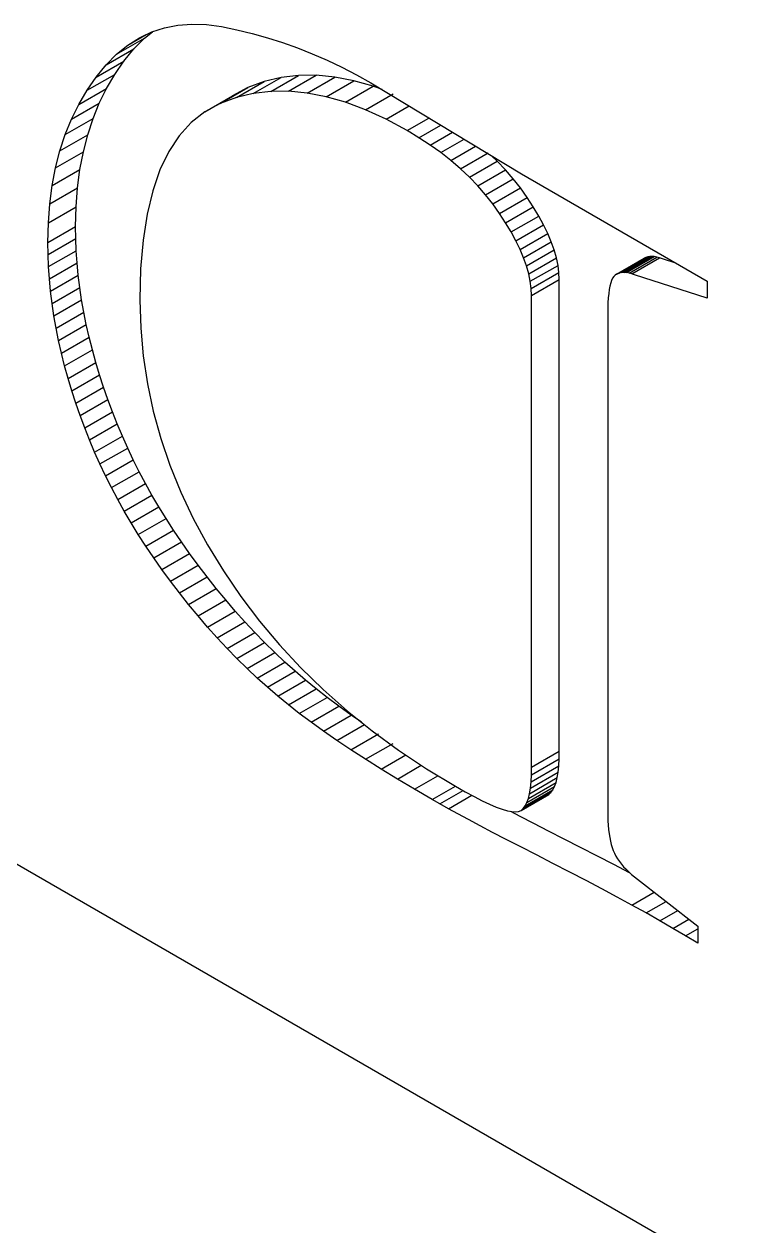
# Model space of a CAD drawing. Header units: millimetres. Extents: x -105 to 105, y -148 to 148.
# Drawn here: x 55.55 to 57.368, y -63.655 to -60.585 of the extents above; entities that cross this region are included whole.
import ezdxf

# ---------------------------------------------------------------- set-up
doc = ezdxf.new("R2010")
doc.units = ezdxf.units.MM
doc.layers.get('0').update_dxf_attribs({"lineweight": 18})

msp = doc.modelspace()

# ---------------------------------------------------------------- linework, layer by layer
at = {"color": 7, "lineweight": 30, "ltscale": 0.000865775}
msp.add_line((55.8446, -60.6202), (55.8759, -60.6053), dxfattribs=at)
at = {"color": 7, "lineweight": 30, "ltscale": 0.000657373}
msp.add_line((55.8572, -60.6213), (55.8776, -60.6048), dxfattribs=at)
at = {"color": 7, "lineweight": 30, "ltscale": 0.000861913}
msp.add_line((55.8759, -60.6053), (55.9086, -60.5945), dxfattribs=at)
at = {"color": 7, "lineweight": 30, "ltscale": 0.000871939}
msp.add_line((55.9086, -60.5945), (55.9428, -60.5877), dxfattribs=at)
at = {"color": 7, "lineweight": 30, "ltscale": 0.000894486}
msp.add_line((55.9428, -60.5877), (55.9785, -60.585), dxfattribs=at)
at = {"color": 7, "lineweight": 30, "ltscale": 0.000929077}
msp.add_line((55.9785, -60.585), (56.0157, -60.5863), dxfattribs=at)
at = {"color": 7, "lineweight": 30, "ltscale": 0.000974793}
msp.add_line((56.0157, -60.5863), (56.0543, -60.5917), dxfattribs=at)
at = {"color": 7, "lineweight": 30, "ltscale": 0.001001}
msp.add_line((56.0543, -60.5917), (56.0935, -60.5998), dxfattribs=at)
at = {"color": 7, "lineweight": 30, "ltscale": 0.001003}
for p, q in [((56.0935, -60.5998), (56.1325, -60.6092)), ((55.7343, -60.7203), (55.7597, -60.6892))]:
    msp.add_line(p, q, dxfattribs=at)
at = {"color": 7, "lineweight": 30, "ltscale": 0.001006}
for p, q in [((56.1325, -60.6092), (56.1713, -60.6201)), ((57.1733, -62.8758), (57.1383, -62.8559))]:
    msp.add_line(p, q, dxfattribs=at)
at = {"color": 7, "lineweight": 30, "ltscale": 0.002041}
for p, q in [((55.7865, -60.6622), (55.8572, -60.6213)), ((55.7597, -60.6892), (55.8304, -60.6484)), ((55.7343, -60.7203), (55.805, -60.6795)), ((55.7109, -60.7543), (55.7816, -60.7135)), ((56.0924, -60.7729), (56.1631, -60.732)), ((56.1354, -60.7626), (56.2062, -60.7217)), ((56.1798, -60.7572), (56.2505, -60.7164)), ((56.2255, -60.7567), (56.2963, -60.7159)), ((56.3211, -60.7706), (56.3918, -60.7297)), ((55.6899, -60.7902), (55.7606, -60.7494)), ((56.3709, -60.7848), (56.4416, -60.744)), ((56.422, -60.804), (56.4927, -60.7632)), ((55.6714, -60.8279), (55.7421, -60.7871)), ((55.6418, -60.9088), (55.7125, -60.868)), ((55.6307, -60.952), (55.7015, -60.9112)), ((56.6643, -60.9545), (56.7351, -60.9137)), ((56.6872, -60.976), (56.7579, -60.9351)), ((55.6221, -60.9971), (55.6928, -60.9562)), ((56.7086, -60.9981), (56.7793, -60.9573)), ((55.616, -61.0439), (55.6867, -61.0031)), ((56.7286, -61.0209), (56.7993, -60.9801)), ((56.7471, -61.0444), (56.8178, -61.0036)), ((56.7642, -61.0686), (56.8349, -61.0278)), ((55.6122, -61.0926), (55.683, -61.0518)), ((56.7797, -61.0927), (56.8504, -61.0519)), ((56.7936, -61.1162), (56.8643, -61.0754)), ((56.8059, -61.1389), (56.8766, -61.0981)), ((55.611, -61.1432), (55.6817, -61.1024)), ((56.8165, -61.161), (56.8872, -61.1202)), ((55.6114, -61.1739), (55.6821, -61.1331)), ((56.8255, -61.1824), (56.8962, -61.1415)), ((56.8329, -61.203), (56.9036, -61.1622)), ((55.6127, -61.2048), (55.6834, -61.164)), ((56.8386, -61.223), (56.9093, -61.1822)), ((57.0628, -61.224), (57.1335, -61.1831)), ((57.067, -61.2219), (57.1377, -61.1811)), ((57.0717, -61.2205), (57.1424, -61.1796)), ((57.0768, -61.2196), (57.1475, -61.1788)), ((57.0823, -61.2195), (57.1531, -61.1787)), ((57.0884, -61.22), (57.1591, -61.1791)), ((57.0948, -61.2211), (57.1655, -61.1803)), ((57.1017, -61.2229), (57.1724, -61.182)), ((55.6149, -61.2359), (55.6856, -61.1951)), ((56.8427, -61.2422), (56.9134, -61.2014)), ((56.8451, -61.2608), (56.9159, -61.22)), ((56.846, -61.2787), (56.9167, -61.2378)), ((55.6217, -61.2985), (55.6924, -61.2577)), ((55.6264, -61.3301), (55.6971, -61.2892)), ((55.6319, -61.3618), (55.7026, -61.321)), ((55.6383, -61.3937), (55.709, -61.3529)), ((55.6456, -61.4257), (55.7163, -61.3849)), ((55.6537, -61.4579), (55.7244, -61.4171)), ((55.6626, -61.4901), (55.7333, -61.4493)), ((55.6721, -61.5221), (55.7428, -61.4812)), ((55.6824, -61.5538), (55.7531, -61.513)), ((55.6933, -61.5853), (55.764, -61.5444)), ((55.7049, -61.6165), (55.7757, -61.5757)), ((55.7173, -61.6475), (55.788, -61.6067)), ((55.7303, -61.6783), (55.801, -61.6375)), ((55.7439, -61.7089), (55.8147, -61.6681)), ((55.7583, -61.7392), (55.829, -61.6984)), ((55.7734, -61.7693), (55.8441, -61.7285)), ((55.7892, -61.7992), (55.8599, -61.7584)), ((55.8059, -61.8292), (55.8766, -61.7883)), ((55.8234, -61.8591), (55.8942, -61.8182)), ((55.8418, -61.8889), (55.9126, -61.8481)), ((55.8611, -61.9188), (55.9318, -61.878)), ((55.8812, -61.9486), (55.9519, -61.9078)), ((55.9022, -61.9784), (55.9729, -61.9376)), ((55.924, -62.0082), (55.9947, -61.9673)), ((55.9466, -62.0379), (56.0173, -61.9971)), ((55.9701, -62.0676), (56.0408, -62.0268)), ((55.9942, -62.0969), (56.0649, -62.0561)), ((56.0186, -62.1254), (56.0893, -62.0846)), ((56.0433, -62.1531), (56.114, -62.1123)), ((56.0683, -62.1799), (56.1391, -62.1391)), ((56.0937, -62.206), (56.1644, -62.1652)), ((56.1193, -62.2313), (56.19, -62.1904)), ((56.1453, -62.2557), (56.216, -62.2149)), ((56.1715, -62.2794), (56.2422, -62.2385)), ((56.2249, -62.3242), (56.2956, -62.2834)), ((56.2529, -62.3461), (56.3236, -62.3053)), ((56.2829, -62.3685), (56.3536, -62.3277)), ((56.3147, -62.3914), (56.3855, -62.3506)), ((56.3486, -62.4149), (56.4193, -62.3741)), ((56.3843, -62.4388), (56.4551, -62.398)), ((56.4221, -62.4633), (56.4928, -62.4225)), ((56.846, -62.483), (56.9167, -62.4421)), ((56.8446, -62.5208), (56.9153, -62.48)), ((56.8456, -62.5028), (56.9163, -62.462)), ((56.8407, -62.5511), (56.9114, -62.5102)), ((56.843, -62.5369), (56.9137, -62.496)), ((56.8297, -62.5823), (56.9004, -62.5415)), ((56.834, -62.5738), (56.9047, -62.533)), ((56.8377, -62.5634), (56.9084, -62.5225)), ((56.8191, -62.5937), (56.8898, -62.5529)), ((56.8247, -62.5889), (56.8954, -62.5481))]:
    msp.add_line(p, q, dxfattribs=at)
at = {"color": 7, "lineweight": 30, "ltscale": 0.000911766}
msp.add_line((55.7865, -60.6622), (55.8148, -60.6392), dxfattribs=at)
at = {"color": 7, "lineweight": 30, "ltscale": 0.001356}
msp.add_line((55.8148, -60.6392), (55.8618, -60.6121), dxfattribs=at)
at = {"color": 7, "lineweight": 30, "ltscale": 0.0008829}
msp.add_line((55.8148, -60.6392), (55.8446, -60.6202), dxfattribs=at)
at = {"color": 7, "lineweight": 30, "ltscale": 0.000952727}
msp.add_line((55.8304, -60.6484), (55.8572, -60.6213), dxfattribs=at)
at = {"color": 7, "lineweight": 30, "ltscale": 0.001011}
msp.add_line((56.1713, -60.6201), (56.2098, -60.6324), dxfattribs=at)
at = {"color": 7, "lineweight": 30, "ltscale": 0.001016}
msp.add_line((56.2098, -60.6324), (56.2481, -60.6461), dxfattribs=at)
at = {"color": 7, "lineweight": 30, "ltscale": 0.000952997}
msp.add_line((55.7597, -60.6892), (55.7865, -60.6622), dxfattribs=at)
at = {"color": 7, "lineweight": 30, "ltscale": 0.001004}
msp.add_line((55.805, -60.6795), (55.8304, -60.6484), dxfattribs=at)
at = {"color": 7, "lineweight": 30, "ltscale": 0.001023}
msp.add_line((56.2481, -60.6461), (56.2861, -60.6611), dxfattribs=at)
at = {"color": 7, "lineweight": 30, "ltscale": 0.001031}
msp.add_line((56.2861, -60.6611), (56.3239, -60.6776), dxfattribs=at)
at = {"color": 7, "lineweight": 30, "ltscale": 0.001033}
for p, q in [((55.7816, -60.7135), (55.805, -60.6795)), ((55.7109, -60.7543), (55.7343, -60.7203))]:
    msp.add_line(p, q, dxfattribs=at)
at = {"color": 7, "lineweight": 30, "ltscale": 0.00104}
msp.add_line((56.3239, -60.6776), (56.3615, -60.6954), dxfattribs=at)
at = {"color": 7, "lineweight": 30, "ltscale": 0.00105}
for p, q in [((56.3615, -60.6954), (56.3988, -60.7147)), ((55.7421, -60.7871), (55.7606, -60.7494)), ((55.6714, -60.8279), (55.6899, -60.7902))]:
    msp.add_line(p, q, dxfattribs=at)
at = {"color": 7, "lineweight": 30, "ltscale": 0.001039}
for p, q in [((55.7606, -60.7494), (55.7816, -60.7135)), ((55.6899, -60.7902), (55.7109, -60.7543)), ((57.1383, -62.8559), (57.102, -62.8357))]:
    msp.add_line(p, q, dxfattribs=at)
at = {"color": 7, "lineweight": 30, "ltscale": 0.001109}
for p, q in [((56.1631, -60.732), (56.1214, -60.7472)), ((56.0924, -60.7729), (56.0507, -60.7881))]:
    msp.add_line(p, q, dxfattribs=at)
at = {"color": 7, "lineweight": 30, "ltscale": 0.001106}
for p, q in [((56.2062, -60.7217), (56.1631, -60.732)), ((56.1354, -60.7626), (56.0924, -60.7729)), ((57.0643, -62.8151), (57.0253, -62.7942))]:
    msp.add_line(p, q, dxfattribs=at)
at = {"color": 7, "lineweight": 30, "ltscale": 0.001117}
for p, q in [((56.2505, -60.7164), (56.2062, -60.7217)), ((56.1798, -60.7572), (56.1354, -60.7626))]:
    msp.add_line(p, q, dxfattribs=at)
at = {"color": 7, "lineweight": 30, "ltscale": 0.001143}
for p, q in [((56.2963, -60.7159), (56.2505, -60.7164)), ((56.2255, -60.7567), (56.1798, -60.7572))]:
    msp.add_line(p, q, dxfattribs=at)
at = {"color": 7, "lineweight": 30, "ltscale": 0.002042}
for p, q in [((56.2726, -60.7612), (56.3434, -60.7204)), ((56.0507, -60.7881), (56.1214, -60.7472)), ((56.0118, -60.809), (56.0825, -60.7681)), ((55.6554, -60.8675), (55.7261, -60.8266)), ((55.6178, -61.2671), (55.6886, -61.2263)), ((56.1981, -62.3022), (56.2688, -62.2614))]:
    msp.add_line(p, q, dxfattribs=at)
at = {"color": 7, "lineweight": 30, "ltscale": 0.001183}
msp.add_line((56.3434, -60.7204), (56.2963, -60.7159), dxfattribs=at)
at = {"color": 7, "lineweight": 30, "ltscale": 0.001233}
msp.add_line((56.3918, -60.7297), (56.3434, -60.7204), dxfattribs=at)
at = {"color": 7, "lineweight": 30, "ltscale": 0.001295}
for p, q in [((56.4416, -60.744), (56.3918, -60.7297)), ((56.3709, -60.7848), (56.3211, -60.7706))]:
    msp.add_line(p, q, dxfattribs=at)
at = {"color": 7, "lineweight": 30, "ltscale": 0.001061}
msp.add_line((56.3988, -60.7147), (56.4359, -60.7354), dxfattribs=at)
at = {"color": 7, "lineweight": 30, "ltscale": 0.001105}
for p, q in [((56.1214, -60.7472), (56.0825, -60.7681)), ((56.0507, -60.7881), (56.0118, -60.809))]:
    msp.add_line(p, q, dxfattribs=at)
at = {"color": 7, "lineweight": 30, "ltscale": 0.001182}
for p, q in [((56.2726, -60.7612), (56.2255, -60.7567)), ((55.6867, -61.0031), (55.6928, -60.9562)), ((55.616, -61.0439), (55.6221, -60.9971))]:
    msp.add_line(p, q, dxfattribs=at)
at = {"color": 7, "lineweight": 30, "ltscale": 0.001234}
msp.add_line((56.3211, -60.7706), (56.2726, -60.7612), dxfattribs=at)
at = {"color": 7, "lineweight": 30, "ltscale": 0.011224}
msp.add_line((56.4359, -60.7354), (56.8199, -60.968), dxfattribs=at)
at = {"color": 7, "lineweight": 30, "ltscale": 0.000603815}
msp.add_line((56.4642, -60.7525), (56.4416, -60.744), dxfattribs=at)
at = {"color": 7, "lineweight": 30, "ltscale": 0.001066}
msp.add_line((55.7261, -60.8266), (55.7421, -60.7871), dxfattribs=at)
at = {"color": 7, "lineweight": 30, "ltscale": 0.001365}
msp.add_line((56.422, -60.804), (56.3709, -60.7848), dxfattribs=at)
at = {"color": 7, "lineweight": 30, "ltscale": 0.001693}
msp.add_line((56.4745, -60.8281), (56.5331, -60.7943), dxfattribs=at)
at = {"color": 7, "lineweight": 30, "ltscale": 0.001108}
msp.add_line((56.0118, -60.809), (55.9769, -60.8364), dxfattribs=at)
at = {"color": 7, "lineweight": 30, "ltscale": 0.001444}
msp.add_line((56.4745, -60.8281), (56.422, -60.804), dxfattribs=at)
at = {"color": 7, "lineweight": 30, "ltscale": 0.001605}
msp.add_line((56.5283, -60.8572), (56.5839, -60.8251), dxfattribs=at)
at = {"color": 7, "lineweight": 30, "ltscale": 0.001067}
msp.add_line((55.6554, -60.8675), (55.6714, -60.8279), dxfattribs=at)
at = {"color": 7, "lineweight": 30, "ltscale": 0.001088}
for p, q in [((55.7125, -60.868), (55.7261, -60.8266)), ((55.6418, -60.9088), (55.6554, -60.8675))]:
    msp.add_line(p, q, dxfattribs=at)
at = {"color": 7, "lineweight": 30, "ltscale": 0.001144}
msp.add_line((55.9769, -60.8364), (55.9462, -60.8703), dxfattribs=at)
at = {"color": 7, "lineweight": 30, "ltscale": 0.001529}
msp.add_line((56.5283, -60.8572), (56.4745, -60.8281), dxfattribs=at)
at = {"color": 7, "lineweight": 30, "ltscale": 0.001603}
msp.add_line((56.5584, -60.8753), (56.6139, -60.8432), dxfattribs=at)
at = {"color": 7, "lineweight": 30, "ltscale": 0.001115}
for p, q in [((55.7015, -60.9112), (55.7125, -60.868)), ((55.6307, -60.952), (55.6418, -60.9088))]:
    msp.add_line(p, q, dxfattribs=at)
at = {"color": 7, "lineweight": 30, "ltscale": 0.00121}
msp.add_line((55.9462, -60.8703), (55.9195, -60.9107), dxfattribs=at)
at = {"color": 7, "lineweight": 30, "ltscale": 0.00087822}
msp.add_line((56.5584, -60.8753), (56.5283, -60.8572), dxfattribs=at)
at = {"color": 7, "lineweight": 30, "ltscale": 0.000856478}
msp.add_line((56.5871, -60.8941), (56.5584, -60.8753), dxfattribs=at)
at = {"color": 7, "lineweight": 30, "ltscale": 0.001638}
msp.add_line((56.5871, -60.8941), (56.6438, -60.8613), dxfattribs=at)
at = {"color": 7, "lineweight": 30, "ltscale": 0.001711}
for p, q in [((56.6143, -60.9135), (56.6735, -60.8793)), ((56.5923, -62.5664), (56.6516, -62.5322))]:
    msp.add_line(p, q, dxfattribs=at)
at = {"color": 7, "lineweight": 30, "ltscale": 0.314351}
msp.add_line((63.2286, -67.176), (52.3391, -60.889), dxfattribs=at)
at = {"color": 7, "lineweight": 30, "ltscale": 0.001146}
msp.add_line((55.6928, -60.9562), (55.7015, -60.9112), dxfattribs=at)
at = {"color": 7, "lineweight": 30, "ltscale": 0.001301}
msp.add_line((55.9195, -60.9107), (55.8969, -60.9576), dxfattribs=at)
at = {"color": 7, "lineweight": 30, "ltscale": 0.000836169}
msp.add_line((56.6143, -60.9135), (56.5871, -60.8941), dxfattribs=at)
at = {"color": 7, "lineweight": 30, "ltscale": 0.000817427}
msp.add_line((56.64, -60.9337), (56.6143, -60.9135), dxfattribs=at)
at = {"color": 7, "lineweight": 30, "ltscale": 0.001821}
for p, q in [((56.64, -60.9337), (56.7031, -60.8973)), ((55.899, -61.6434), (55.9225, -61.7123))]:
    msp.add_line(p, q, dxfattribs=at)
at = {"color": 7, "lineweight": 30, "ltscale": 0.000800009}
msp.add_line((56.6643, -60.9545), (56.64, -60.9337), dxfattribs=at)
at = {"color": 7, "lineweight": 30, "ltscale": 0.000482253}
msp.add_line((56.7579, -60.9351), (56.7439, -60.9219), dxfattribs=at)
at = {"color": 7, "lineweight": 30, "ltscale": 0.000770486}
msp.add_line((56.7793, -60.9573), (56.7579, -60.9351), dxfattribs=at)
at = {"color": 7, "lineweight": 30, "ltscale": 0.001147}
msp.add_line((55.6221, -60.9971), (55.6307, -60.952), dxfattribs=at)
at = {"color": 7, "lineweight": 30, "ltscale": 0.001413}
msp.add_line((55.8969, -60.9576), (55.8785, -61.011), dxfattribs=at)
at = {"color": 7, "lineweight": 30, "ltscale": 0.00078424}
msp.add_line((56.6872, -60.976), (56.6643, -60.9545), dxfattribs=at)
at = {"color": 7, "lineweight": 30, "ltscale": 0.000770212}
msp.add_line((56.7086, -60.9981), (56.6872, -60.976), dxfattribs=at)
at = {"color": 7, "lineweight": 30, "ltscale": 0.000758013}
msp.add_line((56.7993, -60.9801), (56.7793, -60.9573), dxfattribs=at)
at = {"color": 7, "lineweight": 30, "ltscale": 0.013685}
msp.add_line((56.8199, -60.968), (57.294, -61.2417), dxfattribs=at)
at = {"color": 7, "lineweight": 30, "ltscale": 0.001221}
for p, q in [((55.683, -61.0518), (55.6867, -61.0031)), ((55.6122, -61.0926), (55.616, -61.0439))]:
    msp.add_line(p, q, dxfattribs=at)
at = {"color": 7, "lineweight": 30, "ltscale": 0.0007583}
msp.add_line((56.7286, -61.0209), (56.7086, -60.9981), dxfattribs=at)
at = {"color": 7, "lineweight": 30, "ltscale": 0.00074805}
msp.add_line((56.8178, -61.0036), (56.7993, -60.9801), dxfattribs=at)
at = {"color": 7, "lineweight": 30, "ltscale": 0.000739505}
msp.add_line((56.8349, -61.0278), (56.8178, -61.0036), dxfattribs=at)
at = {"color": 7, "lineweight": 30, "ltscale": 0.00154}
msp.add_line((55.8785, -61.011), (55.8641, -61.0709), dxfattribs=at)
at = {"color": 7, "lineweight": 30, "ltscale": 0.00074775}
msp.add_line((56.7471, -61.0444), (56.7286, -61.0209), dxfattribs=at)
at = {"color": 7, "lineweight": 30, "ltscale": 0.000717955}
msp.add_line((56.8504, -61.0519), (56.8349, -61.0278), dxfattribs=at)
at = {"color": 7, "lineweight": 30, "ltscale": 0.001264}
for p, q in [((55.6817, -61.1024), (55.683, -61.0518)), ((55.611, -61.1432), (55.6122, -61.0926))]:
    msp.add_line(p, q, dxfattribs=at)
at = {"color": 7, "lineweight": 30, "ltscale": 0.00168}
msp.add_line((55.8641, -61.0709), (55.8539, -61.1373), dxfattribs=at)
at = {"color": 7, "lineweight": 30, "ltscale": 0.000739817}
msp.add_line((56.7642, -61.0686), (56.7471, -61.0444), dxfattribs=at)
at = {"color": 7, "lineweight": 30, "ltscale": 0.000717635}
msp.add_line((56.7797, -61.0927), (56.7642, -61.0686), dxfattribs=at)
at = {"color": 7, "lineweight": 30, "ltscale": 0.000681571}
for p, q in [((56.8643, -61.0754), (56.8504, -61.0519)), ((56.7936, -61.1162), (56.7797, -61.0927))]:
    msp.add_line(p, q, dxfattribs=at)
at = {"color": 7, "lineweight": 30, "ltscale": 0.000646194}
for p, q in [((56.8766, -61.0981), (56.8643, -61.0754)), ((56.8059, -61.1389), (56.7936, -61.1162))]:
    msp.add_line(p, q, dxfattribs=at)
at = {"color": 7, "lineweight": 30, "ltscale": 0.000611998}
for p, q in [((56.8872, -61.1202), (56.8766, -61.0981)), ((56.8165, -61.161), (56.8059, -61.1389))]:
    msp.add_line(p, q, dxfattribs=at)
at = {"color": 7, "lineweight": 30, "ltscale": 0.000768736}
msp.add_line((55.6821, -61.1331), (55.6817, -61.1024), dxfattribs=at)
at = {"color": 7, "lineweight": 30, "ltscale": 0.000579545}
msp.add_line((56.8962, -61.1415), (56.8872, -61.1202), dxfattribs=at)
at = {"color": 7, "lineweight": 30, "ltscale": 0.000768354}
msp.add_line((55.6114, -61.1739), (55.611, -61.1432), dxfattribs=at)
at = {"color": 7, "lineweight": 30, "ltscale": 0.000773141}
for p, q in [((55.6834, -61.164), (55.6821, -61.1331)), ((55.6127, -61.2048), (55.6114, -61.1739))]:
    msp.add_line(p, q, dxfattribs=at)
at = {"color": 7, "lineweight": 30, "ltscale": 0.001829}
msp.add_line((55.8539, -61.1373), (55.8477, -61.2102), dxfattribs=at)
at = {"color": 7, "lineweight": 30, "ltscale": 0.000579397}
msp.add_line((56.8255, -61.1824), (56.8165, -61.161), dxfattribs=at)
at = {"color": 7, "lineweight": 30, "ltscale": 0.000547902}
msp.add_line((56.9036, -61.1622), (56.8962, -61.1415), dxfattribs=at)
at = {"color": 7, "lineweight": 30, "ltscale": 0.00051943}
msp.add_line((56.9093, -61.1822), (56.9036, -61.1622), dxfattribs=at)
at = {"color": 7, "lineweight": 30, "ltscale": 0.000778506}
for p, q in [((55.6856, -61.1951), (55.6834, -61.164)), ((55.6149, -61.2359), (55.6127, -61.2048))]:
    msp.add_line(p, q, dxfattribs=at)
at = {"color": 7, "lineweight": 30, "ltscale": 0.000548389}
msp.add_line((56.8329, -61.203), (56.8255, -61.1824), dxfattribs=at)
at = {"color": 7, "lineweight": 30, "ltscale": 0.00049215}
for p, q in [((56.9134, -61.2014), (56.9093, -61.1822)), ((56.8427, -61.2422), (56.8386, -61.223))]:
    msp.add_line(p, q, dxfattribs=at)
at = {"color": 7, "lineweight": 30, "ltscale": 0.000117374}
msp.add_line((57.1377, -61.1811), (57.1335, -61.1831), dxfattribs=at)
at = {"color": 7, "lineweight": 30, "ltscale": 0.000121862}
msp.add_line((57.1424, -61.1796), (57.1377, -61.1811), dxfattribs=at)
at = {"color": 7, "lineweight": 30, "ltscale": 0.000129382}
for p, q in [((57.1475, -61.1788), (57.1424, -61.1796)), ((57.0768, -61.2196), (57.0717, -61.2205))]:
    msp.add_line(p, q, dxfattribs=at)
at = {"color": 7, "lineweight": 30, "ltscale": 0.000138907}
for p, q in [((57.1531, -61.1787), (57.1475, -61.1788)), ((57.0823, -61.2195), (57.0768, -61.2196))]:
    msp.add_line(p, q, dxfattribs=at)
at = {"color": 7, "lineweight": 30, "ltscale": 0.000150794}
for p, q in [((57.1591, -61.1791), (57.1531, -61.1787)), ((57.0884, -61.22), (57.0823, -61.2195))]:
    msp.add_line(p, q, dxfattribs=at)
at = {"color": 7, "lineweight": 30, "ltscale": 0.000163812}
msp.add_line((57.1655, -61.1803), (57.1591, -61.1791), dxfattribs=at)
at = {"color": 7, "lineweight": 30, "ltscale": 0.000178381}
msp.add_line((57.1724, -61.182), (57.1655, -61.1803), dxfattribs=at)
at = {"color": 7, "lineweight": 30, "ltscale": 0.000193614}
msp.add_line((57.1798, -61.1845), (57.1724, -61.182), dxfattribs=at)
at = {"color": 7, "lineweight": 30, "ltscale": 0.000906206}
msp.add_line((57.2143, -61.1957), (57.1798, -61.1845), dxfattribs=at)
at = {"color": 7, "lineweight": 30, "ltscale": 0.00078406}
msp.add_line((55.6886, -61.2263), (55.6856, -61.1951), dxfattribs=at)
at = {"color": 7, "lineweight": 30, "ltscale": 0.001986}
msp.add_line((55.8477, -61.2102), (55.8457, -61.2896), dxfattribs=at)
at = {"color": 7, "lineweight": 30, "ltscale": 0.000519064}
msp.add_line((56.8386, -61.223), (56.8329, -61.203), dxfattribs=at)
at = {"color": 7, "lineweight": 30, "ltscale": 0.000467865}
msp.add_line((56.9159, -61.22), (56.9134, -61.2014), dxfattribs=at)
at = {"color": 7, "lineweight": 30, "ltscale": 0.000447176}
for p, q in [((56.9167, -61.2378), (56.9159, -61.22)), ((56.846, -61.2787), (56.8451, -61.2608))]:
    msp.add_line(p, q, dxfattribs=at)
at = {"color": 7, "lineweight": 30, "ltscale": 0.000116055}
msp.add_line((57.0628, -61.224), (57.0591, -61.2267), dxfattribs=at)
at = {"color": 7, "lineweight": 30, "ltscale": 0.000117543}
msp.add_line((57.067, -61.2219), (57.0628, -61.224), dxfattribs=at)
at = {"color": 7, "lineweight": 30, "ltscale": 0.000121749}
msp.add_line((57.0717, -61.2205), (57.067, -61.2219), dxfattribs=at)
at = {"color": 7, "lineweight": 30, "ltscale": 0.000163747}
msp.add_line((57.0948, -61.2211), (57.0884, -61.22), dxfattribs=at)
at = {"color": 7, "lineweight": 30, "ltscale": 0.000178476}
msp.add_line((57.1017, -61.2229), (57.0948, -61.2211), dxfattribs=at)
at = {"color": 7, "lineweight": 30, "ltscale": 0.000193495}
msp.add_line((57.1091, -61.2253), (57.1017, -61.2229), dxfattribs=at)
at = {"color": 7, "lineweight": 30, "ltscale": 0.000784404}
msp.add_line((55.6178, -61.2671), (55.6149, -61.2359), dxfattribs=at)
at = {"color": 7, "lineweight": 30, "ltscale": 0.000790882}
msp.add_line((55.6924, -61.2577), (55.6886, -61.2263), dxfattribs=at)
at = {"color": 7, "lineweight": 30, "ltscale": 0.000468244}
msp.add_line((56.8451, -61.2608), (56.8427, -61.2422), dxfattribs=at)
at = {"color": 7, "lineweight": 30, "ltscale": 0.030107}
for p, q in [((56.9167, -62.4421), (56.9167, -61.2378)), ((56.846, -62.483), (56.846, -61.2787))]:
    msp.add_line(p, q, dxfattribs=at)
at = {"color": 7, "lineweight": 30, "ltscale": 0.000227516}
msp.add_line((57.0459, -61.2542), (57.0442, -61.2631), dxfattribs=at)
at = {"color": 7, "lineweight": 30, "ltscale": 0.000200496}
msp.add_line((57.0479, -61.2464), (57.0459, -61.2542), dxfattribs=at)
at = {"color": 7, "lineweight": 30, "ltscale": 0.000174572}
msp.add_line((57.0502, -61.2398), (57.0479, -61.2464), dxfattribs=at)
at = {"color": 7, "lineweight": 30, "ltscale": 0.000151166}
msp.add_line((57.0528, -61.2344), (57.0502, -61.2398), dxfattribs=at)
at = {"color": 7, "lineweight": 30, "ltscale": 0.000129511}
msp.add_line((57.0557, -61.2301), (57.0528, -61.2344), dxfattribs=at)
at = {"color": 7, "lineweight": 30, "ltscale": 0.000118151}
msp.add_line((57.0591, -61.2267), (57.0557, -61.2301), dxfattribs=at)
at = {"color": 7, "lineweight": 30, "ltscale": 0.004861}
msp.add_line((57.294, -61.2855), (57.1091, -61.2253), dxfattribs=at)
at = {"color": 7, "lineweight": 30, "ltscale": 0.001095}
for p, q in [((57.294, -61.2417), (57.294, -61.2855)), ((57.2703, -62.8894), (57.2703, -62.9332))]:
    msp.add_line(p, q, dxfattribs=at)
at = {"color": 7, "lineweight": 30, "ltscale": 0.00079055}
msp.add_line((55.6217, -61.2985), (55.6178, -61.2671), dxfattribs=at)
at = {"color": 7, "lineweight": 30, "ltscale": 0.000797581}
for p, q in [((55.6971, -61.2892), (55.6924, -61.2577)), ((55.6264, -61.3301), (55.6217, -61.2985))]:
    msp.add_line(p, q, dxfattribs=at)
at = {"color": 7, "lineweight": 30, "ltscale": 0.000311102}
msp.add_line((57.0417, -61.2845), (57.041, -61.2969), dxfattribs=at)
at = {"color": 7, "lineweight": 30, "ltscale": 0.000282825}
msp.add_line((57.0428, -61.2732), (57.0417, -61.2845), dxfattribs=at)
at = {"color": 7, "lineweight": 30, "ltscale": 0.00025453}
msp.add_line((57.0442, -61.2631), (57.0428, -61.2732), dxfattribs=at)
at = {"color": 7, "lineweight": 30, "ltscale": 0.000805074}
for p, q in [((55.7026, -61.321), (55.6971, -61.2892)), ((55.6319, -61.3618), (55.6264, -61.3301))]:
    msp.add_line(p, q, dxfattribs=at)
at = {"color": 7, "lineweight": 30, "ltscale": 0.0018}
msp.add_line((55.8457, -61.2896), (55.8478, -61.3616), dxfattribs=at)
at = {"color": 7, "lineweight": 30, "ltscale": 0.000368524}
msp.add_line((57.0405, -61.3105), (57.0403, -61.3252), dxfattribs=at)
at = {"color": 7, "lineweight": 30, "ltscale": 0.000339701}
msp.add_line((57.041, -61.2969), (57.0405, -61.3105), dxfattribs=at)
at = {"color": 7, "lineweight": 30, "ltscale": 0.000813211}
for p, q in [((55.709, -61.3529), (55.7026, -61.321)), ((55.6383, -61.3937), (55.6319, -61.3618))]:
    msp.add_line(p, q, dxfattribs=at)
at = {"color": 7, "lineweight": 30, "ltscale": 0.03175}
msp.add_line((57.0403, -61.3252), (57.0403, -62.5952), dxfattribs=at)
at = {"color": 7, "lineweight": 30, "ltscale": 0.000821323}
msp.add_line((55.7163, -61.3849), (55.709, -61.3529), dxfattribs=at)
at = {"color": 7, "lineweight": 30, "ltscale": 0.001791}
msp.add_line((55.8478, -61.3616), (55.8542, -61.4329), dxfattribs=at)
at = {"color": 7, "lineweight": 30, "ltscale": 0.000821696}
msp.add_line((55.6456, -61.4257), (55.6383, -61.3937), dxfattribs=at)
at = {"color": 7, "lineweight": 30, "ltscale": 0.000830368}
for p, q in [((55.7244, -61.4171), (55.7163, -61.3849)), ((55.6537, -61.4579), (55.6456, -61.4257))]:
    msp.add_line(p, q, dxfattribs=at)
at = {"color": 7, "lineweight": 30, "ltscale": 0.000834591}
for p, q in [((55.7333, -61.4493), (55.7244, -61.4171)), ((55.6626, -61.4901), (55.6537, -61.4579))]:
    msp.add_line(p, q, dxfattribs=at)
at = {"color": 7, "lineweight": 30, "ltscale": 0.001789}
msp.add_line((55.8542, -61.4329), (55.8649, -61.5037), dxfattribs=at)
at = {"color": 7, "lineweight": 30, "ltscale": 0.000833838}
for p, q in [((55.7428, -61.4812), (55.7333, -61.4493)), ((55.6721, -61.5221), (55.6626, -61.4901))]:
    msp.add_line(p, q, dxfattribs=at)
at = {"color": 7, "lineweight": 30, "ltscale": 0.000833113}
for p, q in [((55.7531, -61.513), (55.7428, -61.4812)), ((55.6824, -61.5538), (55.6721, -61.5221))]:
    msp.add_line(p, q, dxfattribs=at)
at = {"color": 7, "lineweight": 30, "ltscale": 0.000833508}
msp.add_line((55.764, -61.5444), (55.7531, -61.513), dxfattribs=at)
at = {"color": 7, "lineweight": 30, "ltscale": 0.001793}
msp.add_line((55.8649, -61.5037), (55.8798, -61.5738), dxfattribs=at)
at = {"color": 7, "lineweight": 30, "ltscale": 0.000833147}
msp.add_line((55.6933, -61.5853), (55.6824, -61.5538), dxfattribs=at)
at = {"color": 7, "lineweight": 30, "ltscale": 0.000833574}
for p, q in [((55.7757, -61.5757), (55.764, -61.5444)), ((55.7049, -61.6165), (55.6933, -61.5853))]:
    msp.add_line(p, q, dxfattribs=at)
at = {"color": 7, "lineweight": 30, "ltscale": 0.000834394}
for p, q in [((55.788, -61.6067), (55.7757, -61.5757)), ((55.7173, -61.6475), (55.7049, -61.6165))]:
    msp.add_line(p, q, dxfattribs=at)
at = {"color": 7, "lineweight": 30, "ltscale": 0.001804}
msp.add_line((55.8798, -61.5738), (55.899, -61.6434), dxfattribs=at)
at = {"color": 7, "lineweight": 30, "ltscale": 0.000835253}
msp.add_line((55.801, -61.6375), (55.788, -61.6067), dxfattribs=at)
at = {"color": 7, "lineweight": 30, "ltscale": 0.000835604}
msp.add_line((55.7303, -61.6783), (55.7173, -61.6475), dxfattribs=at)
at = {"color": 7, "lineweight": 30, "ltscale": 0.000837204}
msp.add_line((55.8147, -61.6681), (55.801, -61.6375), dxfattribs=at)
at = {"color": 7, "lineweight": 30, "ltscale": 0.000836856}
msp.add_line((55.7439, -61.7089), (55.7303, -61.6783), dxfattribs=at)
at = {"color": 7, "lineweight": 30, "ltscale": 0.000838501}
msp.add_line((55.829, -61.6984), (55.8147, -61.6681), dxfattribs=at)
at = {"color": 7, "lineweight": 30, "ltscale": 0.000838846}
msp.add_line((55.7583, -61.7392), (55.7439, -61.7089), dxfattribs=at)
at = {"color": 7, "lineweight": 30, "ltscale": 0.000841221}
for p, q in [((55.8441, -61.7285), (55.829, -61.6984)), ((55.7734, -61.7693), (55.7583, -61.7392))]:
    msp.add_line(p, q, dxfattribs=at)
at = {"color": 7, "lineweight": 30, "ltscale": 0.001844}
msp.add_line((55.9225, -61.7123), (55.9502, -61.7807), dxfattribs=at)
at = {"color": 7, "lineweight": 30, "ltscale": 0.000847407}
msp.add_line((55.8599, -61.7584), (55.8441, -61.7285), dxfattribs=at)
at = {"color": 7, "lineweight": 30, "ltscale": 0.00084707}
msp.add_line((55.7892, -61.7992), (55.7734, -61.7693), dxfattribs=at)
at = {"color": 7, "lineweight": 30, "ltscale": 0.000856412}
for p, q in [((55.8766, -61.7883), (55.8599, -61.7584)), ((55.8059, -61.8292), (55.7892, -61.7992))]:
    msp.add_line(p, q, dxfattribs=at)
at = {"color": 7, "lineweight": 30, "ltscale": 0.000866877}
for p, q in [((55.8942, -61.8182), (55.8766, -61.7883)), ((55.8234, -61.8591), (55.8059, -61.8292))]:
    msp.add_line(p, q, dxfattribs=at)
at = {"color": 7, "lineweight": 30, "ltscale": 0.001873}
msp.add_line((55.9502, -61.7807), (55.9822, -61.8484), dxfattribs=at)
at = {"color": 7, "lineweight": 30, "ltscale": 0.000877231}
msp.add_line((55.9126, -61.8481), (55.8942, -61.8182), dxfattribs=at)
at = {"color": 7, "lineweight": 30, "ltscale": 0.000877031}
msp.add_line((55.8418, -61.8889), (55.8234, -61.8591), dxfattribs=at)
at = {"color": 7, "lineweight": 30, "ltscale": 0.000887773}
msp.add_line((55.9318, -61.878), (55.9126, -61.8481), dxfattribs=at)
at = {"color": 7, "lineweight": 30, "ltscale": 0.001908}
msp.add_line((55.9822, -61.8484), (56.0185, -61.9156), dxfattribs=at)
at = {"color": 7, "lineweight": 30, "ltscale": 0.000887979}
msp.add_line((55.8611, -61.9188), (55.8418, -61.8889), dxfattribs=at)
at = {"color": 7, "lineweight": 30, "ltscale": 0.000898894}
for p, q in [((55.9519, -61.9078), (55.9318, -61.878)), ((55.8812, -61.9486), (55.8611, -61.9188))]:
    msp.add_line(p, q, dxfattribs=at)
at = {"color": 7, "lineweight": 30, "ltscale": 0.000910913}
for p, q in [((55.9729, -61.9376), (55.9519, -61.9078)), ((55.9022, -61.9784), (55.8812, -61.9486))]:
    msp.add_line(p, q, dxfattribs=at)
at = {"color": 7, "lineweight": 30, "ltscale": 0.001948}
msp.add_line((56.0185, -61.9156), (56.059, -61.9821), dxfattribs=at)
at = {"color": 7, "lineweight": 30, "ltscale": 0.000922222}
msp.add_line((55.9947, -61.9673), (55.9729, -61.9376), dxfattribs=at)
at = {"color": 7, "lineweight": 30, "ltscale": 0.000922529}
msp.add_line((55.924, -62.0082), (55.9022, -61.9784), dxfattribs=at)
at = {"color": 7, "lineweight": 30, "ltscale": 0.000934704}
msp.add_line((56.0173, -61.9971), (55.9947, -61.9673), dxfattribs=at)
at = {"color": 7, "lineweight": 30, "ltscale": 0.001969}
msp.add_line((56.059, -61.9821), (56.1033, -62.0472), dxfattribs=at)
at = {"color": 7, "lineweight": 30, "ltscale": 0.000934401}
msp.add_line((55.9466, -62.0379), (55.924, -62.0082), dxfattribs=at)
at = {"color": 7, "lineweight": 30, "ltscale": 0.000947205}
msp.add_line((56.0408, -62.0268), (56.0173, -61.9971), dxfattribs=at)
at = {"color": 7, "lineweight": 30, "ltscale": 0.000947504}
msp.add_line((55.9701, -62.0676), (55.9466, -62.0379), dxfattribs=at)
at = {"color": 7, "lineweight": 30, "ltscale": 0.000948291}
for p, q in [((56.0649, -62.0561), (56.0408, -62.0268)), ((55.9942, -62.0969), (55.9701, -62.0676))]:
    msp.add_line(p, q, dxfattribs=at)
at = {"color": 7, "lineweight": 30, "ltscale": 0.001972}
msp.add_line((56.1033, -62.0472), (56.151, -62.1101), dxfattribs=at)
at = {"color": 7, "lineweight": 30, "ltscale": 0.000937709}
msp.add_line((56.0893, -62.0846), (56.0649, -62.0561), dxfattribs=at)
at = {"color": 7, "lineweight": 30, "ltscale": 0.000937419}
msp.add_line((56.0186, -62.1254), (55.9942, -62.0969), dxfattribs=at)
at = {"color": 7, "lineweight": 30, "ltscale": 0.000927764}
msp.add_line((56.114, -62.1123), (56.0893, -62.0846), dxfattribs=at)
at = {"color": 7, "lineweight": 30, "ltscale": 0.000917706}
msp.add_line((56.1391, -62.1391), (56.114, -62.1123), dxfattribs=at)
at = {"color": 7, "lineweight": 30, "ltscale": 0.00198}
msp.add_line((56.151, -62.1101), (56.202, -62.1707), dxfattribs=at)
at = {"color": 7, "lineweight": 30, "ltscale": 0.00092751}
msp.add_line((56.0433, -62.1531), (56.0186, -62.1254), dxfattribs=at)
at = {"color": 7, "lineweight": 30, "ltscale": 0.000908576}
msp.add_line((56.1644, -62.1652), (56.1391, -62.1391), dxfattribs=at)
at = {"color": 7, "lineweight": 30, "ltscale": 0.000917966}
msp.add_line((56.0683, -62.1799), (56.0433, -62.1531), dxfattribs=at)
at = {"color": 7, "lineweight": 30, "ltscale": 0.000899608}
for p, q in [((56.19, -62.1904), (56.1644, -62.1652)), ((56.1193, -62.2313), (56.0937, -62.206))]:
    msp.add_line(p, q, dxfattribs=at)
at = {"color": 7, "lineweight": 30, "ltscale": 0.001993}
msp.add_line((56.202, -62.1707), (56.2562, -62.2291), dxfattribs=at)
at = {"color": 7, "lineweight": 30, "ltscale": 0.00090885}
msp.add_line((56.0937, -62.206), (56.0683, -62.1799), dxfattribs=at)
at = {"color": 7, "lineweight": 30, "ltscale": 0.000891073}
for p, q in [((56.216, -62.2149), (56.19, -62.1904)), ((56.1453, -62.2557), (56.1193, -62.2313))]:
    msp.add_line(p, q, dxfattribs=at)
at = {"color": 7, "lineweight": 30, "ltscale": 0.000883524}
msp.add_line((56.2422, -62.2385), (56.216, -62.2149), dxfattribs=at)
at = {"color": 7, "lineweight": 30, "ltscale": 0.002011}
msp.add_line((56.2562, -62.2291), (56.3138, -62.2852), dxfattribs=at)
at = {"color": 7, "lineweight": 30, "ltscale": 0.000883269}
msp.add_line((56.1715, -62.2794), (56.1453, -62.2557), dxfattribs=at)
at = {"color": 7, "lineweight": 30, "ltscale": 0.000875645}
msp.add_line((56.2688, -62.2614), (56.2422, -62.2385), dxfattribs=at)
at = {"color": 7, "lineweight": 30, "ltscale": 0.00086844}
msp.add_line((56.2956, -62.2834), (56.2688, -62.2614), dxfattribs=at)
at = {"color": 7, "lineweight": 30, "ltscale": 0.000875605}
msp.add_line((56.1981, -62.3022), (56.1715, -62.2794), dxfattribs=at)
at = {"color": 7, "lineweight": 30, "ltscale": 0.000888389}
for p, q in [((56.3236, -62.3053), (56.2956, -62.2834)), ((56.2529, -62.3461), (56.2249, -62.3242))]:
    msp.add_line(p, q, dxfattribs=at)
at = {"color": 7, "lineweight": 30, "ltscale": 0.002034}
msp.add_line((56.3138, -62.2852), (56.3747, -62.3391), dxfattribs=at)
at = {"color": 7, "lineweight": 30, "ltscale": 0.000868493}
msp.add_line((56.2249, -62.3242), (56.1981, -62.3022), dxfattribs=at)
at = {"color": 7, "lineweight": 30, "ltscale": 0.000934754}
msp.add_line((56.3536, -62.3277), (56.3236, -62.3053), dxfattribs=at)
at = {"color": 7, "lineweight": 30, "ltscale": 0.000981492}
for p, q in [((56.3855, -62.3506), (56.3536, -62.3277)), ((56.3147, -62.3914), (56.2829, -62.3685))]:
    msp.add_line(p, q, dxfattribs=at)
at = {"color": 7, "lineweight": 30, "ltscale": 0.000934983}
msp.add_line((56.2829, -62.3685), (56.2529, -62.3461), dxfattribs=at)
at = {"color": 7, "lineweight": 30, "ltscale": 0.002061}
msp.add_line((56.3747, -62.3391), (56.439, -62.3908), dxfattribs=at)
at = {"color": 7, "lineweight": 30, "ltscale": 0.000788446}
msp.add_line((56.4114, -62.3686), (56.3855, -62.3506), dxfattribs=at)
at = {"color": 7, "lineweight": 30, "ltscale": 0.002092}
msp.add_line((56.439, -62.3908), (56.5065, -62.4402), dxfattribs=at)
at = {"color": 7, "lineweight": 30, "ltscale": 0.001029}
msp.add_line((56.3486, -62.4149), (56.3147, -62.3914), dxfattribs=at)
at = {"color": 7, "lineweight": 30, "ltscale": 0.001076}
msp.add_line((56.3843, -62.4388), (56.3486, -62.4149), dxfattribs=at)
at = {"color": 7, "lineweight": 30, "ltscale": 0.001124}
msp.add_line((56.4221, -62.4633), (56.3843, -62.4388), dxfattribs=at)
at = {"color": 7, "lineweight": 30, "ltscale": 0.001812}
msp.add_line((56.4617, -62.4883), (56.5245, -62.4521), dxfattribs=at)
at = {"color": 7, "lineweight": 30, "ltscale": 0.002128}
msp.add_line((56.5065, -62.4402), (56.5774, -62.4873), dxfattribs=at)
at = {"color": 7, "lineweight": 30, "ltscale": 0.000496744}
msp.add_line((56.9163, -62.462), (56.9167, -62.4421), dxfattribs=at)
at = {"color": 7, "lineweight": 30, "ltscale": 0.001172}
msp.add_line((56.4617, -62.4883), (56.4221, -62.4633), dxfattribs=at)
at = {"color": 7, "lineweight": 30, "ltscale": 0.001761}
msp.add_line((56.5033, -62.5138), (56.5643, -62.4786), dxfattribs=at)
at = {"color": 7, "lineweight": 30, "ltscale": 0.000496363}
msp.add_line((56.8456, -62.5028), (56.846, -62.483), dxfattribs=at)
at = {"color": 7, "lineweight": 30, "ltscale": 0.000404174}
for p, q in [((56.9137, -62.496), (56.9153, -62.48)), ((56.843, -62.5369), (56.8446, -62.5208))]:
    msp.add_line(p, q, dxfattribs=at)
at = {"color": 7, "lineweight": 30, "ltscale": 0.000449674}
msp.add_line((56.9153, -62.48), (56.9163, -62.462), dxfattribs=at)
at = {"color": 7, "lineweight": 30, "ltscale": 0.00122}
msp.add_line((56.5033, -62.5138), (56.4617, -62.4883), dxfattribs=at)
at = {"color": 7, "lineweight": 30, "ltscale": 0.001268}
msp.add_line((56.5468, -62.5399), (56.5033, -62.5138), dxfattribs=at)
at = {"color": 7, "lineweight": 30, "ltscale": 0.001735}
msp.add_line((56.5468, -62.5399), (56.6069, -62.5052), dxfattribs=at)
at = {"color": 7, "lineweight": 30, "ltscale": 0.002168}
msp.add_line((56.5774, -62.4873), (56.6516, -62.5322), dxfattribs=at)
at = {"color": 7, "lineweight": 30, "ltscale": 0.000450055}
msp.add_line((56.8446, -62.5208), (56.8456, -62.5028), dxfattribs=at)
at = {"color": 7, "lineweight": 30, "ltscale": 0.000316706}
msp.add_line((56.9084, -62.5225), (56.9114, -62.5102), dxfattribs=at)
at = {"color": 7, "lineweight": 30, "ltscale": 0.000359536}
for p, q in [((56.9114, -62.5102), (56.9137, -62.496)), ((56.8407, -62.5511), (56.843, -62.5369))]:
    msp.add_line(p, q, dxfattribs=at)
at = {"color": 7, "lineweight": 30, "ltscale": 0.001317}
msp.add_line((56.5923, -62.5664), (56.5468, -62.5399), dxfattribs=at)
at = {"color": 7, "lineweight": 30, "ltscale": 0.001712}
msp.add_line((56.6116, -62.5774), (56.671, -62.5432), dxfattribs=at)
at = {"color": 7, "lineweight": 30, "ltscale": 0.000707705}
msp.add_line((56.6516, -62.5322), (56.6762, -62.5462), dxfattribs=at)
at = {"color": 7, "lineweight": 30, "ltscale": 0.000207367}
for p, q in [((56.8954, -62.5481), (56.9004, -62.5415)), ((56.8247, -62.5889), (56.8297, -62.5823))]:
    msp.add_line(p, q, dxfattribs=at)
at = {"color": 7, "lineweight": 30, "ltscale": 0.000239011}
for p, q in [((56.9004, -62.5415), (56.9047, -62.533)), ((56.8297, -62.5823), (56.834, -62.5738))]:
    msp.add_line(p, q, dxfattribs=at)
at = {"color": 7, "lineweight": 30, "ltscale": 0.000275801}
for p, q in [((56.9047, -62.533), (56.9084, -62.5225)), ((56.834, -62.5738), (56.8377, -62.5634))]:
    msp.add_line(p, q, dxfattribs=at)
at = {"color": 7, "lineweight": 30, "ltscale": 0.000555248}
msp.add_line((56.6116, -62.5774), (56.5923, -62.5664), dxfattribs=at)
at = {"color": 7, "lineweight": 30, "ltscale": 0.001719}
msp.add_line((56.6335, -62.5896), (56.693, -62.5552), dxfattribs=at)
at = {"color": 7, "lineweight": 30, "ltscale": 0.000646711}
msp.add_line((56.6762, -62.5462), (56.699, -62.5585), dxfattribs=at)
at = {"color": 7, "lineweight": 30, "ltscale": 0.000584995}
msp.add_line((56.699, -62.5585), (56.7199, -62.5691), dxfattribs=at)
at = {"color": 7, "lineweight": 30, "ltscale": 0.000524218}
msp.add_line((56.7199, -62.5691), (56.7388, -62.578), dxfattribs=at)
at = {"color": 7, "lineweight": 30, "ltscale": 0.000316335}
msp.add_line((56.8377, -62.5634), (56.8407, -62.5511), dxfattribs=at)
at = {"color": 7, "lineweight": 30, "ltscale": 0.000184381}
for p, q in [((56.8898, -62.5529), (56.8954, -62.5481)), ((56.8191, -62.5937), (56.8247, -62.5889))]:
    msp.add_line(p, q, dxfattribs=at)
at = {"color": 7, "lineweight": 30, "ltscale": 0.000625172}
msp.add_line((56.6335, -62.5896), (56.6116, -62.5774), dxfattribs=at)
at = {"color": 7, "lineweight": 30, "ltscale": 0.000695659}
msp.add_line((56.6579, -62.6029), (56.6335, -62.5896), dxfattribs=at)
at = {"color": 7, "lineweight": 30, "ltscale": 0.000765816}
msp.add_line((56.6849, -62.6175), (56.6579, -62.6029), dxfattribs=at)
at = {"color": 7, "lineweight": 30, "ltscale": 0.000463529}
msp.add_line((56.7388, -62.578), (56.7559, -62.5853), dxfattribs=at)
at = {"color": 7, "lineweight": 30, "ltscale": 0.0004042}
msp.add_line((56.7559, -62.5853), (56.7711, -62.5909), dxfattribs=at)
at = {"color": 7, "lineweight": 30, "ltscale": 0.000346056}
msp.add_line((56.7711, -62.5909), (56.7843, -62.5948), dxfattribs=at)
at = {"color": 7, "lineweight": 30, "ltscale": 0.000290123}
msp.add_line((56.7843, -62.5948), (56.7957, -62.597), dxfattribs=at)
at = {"color": 7, "lineweight": 30, "ltscale": 0.000681517}
msp.add_line((56.8172, -62.6092), (56.7931, -62.5965), dxfattribs=at)
at = {"color": 7, "lineweight": 30, "ltscale": 0.000237359}
msp.add_line((56.7957, -62.597), (56.8052, -62.5976), dxfattribs=at)
at = {"color": 7, "lineweight": 30, "ltscale": 0.000191515}
msp.add_line((56.8052, -62.5976), (56.8128, -62.5966), dxfattribs=at)
at = {"color": 7, "lineweight": 30, "ltscale": 0.000173102}
msp.add_line((56.8128, -62.5966), (56.8191, -62.5937), dxfattribs=at)
at = {"color": 7, "lineweight": 30, "ltscale": 0.00032122}
msp.add_line((57.0403, -62.5952), (57.0405, -62.608), dxfattribs=at)
at = {"color": 7, "lineweight": 30, "ltscale": 0.000836362}
msp.add_line((56.7144, -62.6332), (56.6849, -62.6175), dxfattribs=at)
at = {"color": 7, "lineweight": 30, "ltscale": 0.00090641}
msp.add_line((56.7465, -62.65), (56.7144, -62.6332), dxfattribs=at)
at = {"color": 7, "lineweight": 30, "ltscale": 0.000976634}
msp.add_line((56.8519, -62.6273), (56.8172, -62.6092), dxfattribs=at)
at = {"color": 7, "lineweight": 30, "ltscale": 0.001047}
for p, q in [((56.8891, -62.6465), (56.8519, -62.6273)), ((56.8184, -62.6873), (56.7812, -62.6681))]:
    msp.add_line(p, q, dxfattribs=at)
at = {"color": 7, "lineweight": 30, "ltscale": 0.000305744}
msp.add_line((57.0405, -62.608), (57.0409, -62.6203), dxfattribs=at)
at = {"color": 7, "lineweight": 30, "ltscale": 0.00029159}
msp.add_line((57.0409, -62.6203), (57.0416, -62.6319), dxfattribs=at)
at = {"color": 7, "lineweight": 30, "ltscale": 0.000276915}
msp.add_line((57.0416, -62.6319), (57.0426, -62.6429), dxfattribs=at)
at = {"color": 7, "lineweight": 30, "ltscale": 0.000976811}
msp.add_line((56.7812, -62.6681), (56.7465, -62.65), dxfattribs=at)
at = {"color": 7, "lineweight": 30, "ltscale": 0.001118}
for p, q in [((56.9289, -62.6669), (56.8891, -62.6465)), ((56.8582, -62.7077), (56.8184, -62.6873))]:
    msp.add_line(p, q, dxfattribs=at)
at = {"color": 7, "lineweight": 30, "ltscale": 0.001188}
for p, q in [((56.9712, -62.6885), (56.9289, -62.6669)), ((56.9005, -62.7293), (56.8582, -62.7077))]:
    msp.add_line(p, q, dxfattribs=at)
at = {"color": 7, "lineweight": 30, "ltscale": 0.000262507}
msp.add_line((57.0426, -62.6429), (57.0439, -62.6533), dxfattribs=at)
at = {"color": 7, "lineweight": 30, "ltscale": 0.000248789}
msp.add_line((57.0439, -62.6533), (57.0455, -62.6632), dxfattribs=at)
at = {"color": 7, "lineweight": 30, "ltscale": 0.000234986}
msp.add_line((57.0455, -62.6632), (57.0473, -62.6724), dxfattribs=at)
at = {"color": 7, "lineweight": 30, "ltscale": 0.001207}
msp.add_line((57.0141, -62.7105), (56.9712, -62.6885), dxfattribs=at)
at = {"color": 7, "lineweight": 30, "ltscale": 0.000222419}
msp.add_line((57.0473, -62.6724), (57.0494, -62.681), dxfattribs=at)
at = {"color": 7, "lineweight": 30, "ltscale": 0.000209145}
msp.add_line((57.0494, -62.681), (57.0519, -62.689), dxfattribs=at)
at = {"color": 7, "lineweight": 30, "ltscale": 0.000197307}
msp.add_line((57.0519, -62.689), (57.0546, -62.6965), dxfattribs=at)
at = {"color": 7, "lineweight": 30, "ltscale": 0.000193354}
msp.add_line((57.0546, -62.6965), (57.0577, -62.7035), dxfattribs=at)
at = {"color": 7, "lineweight": 30, "ltscale": 0.001173}
for p, q in [((57.0558, -62.7321), (57.0141, -62.7105)), ((56.9851, -62.7729), (56.9434, -62.7513))]:
    msp.add_line(p, q, dxfattribs=at)
at = {"color": 7, "lineweight": 30, "ltscale": 0.000196719}
msp.add_line((57.0577, -62.7035), (57.0613, -62.7105), dxfattribs=at)
at = {"color": 7, "lineweight": 30, "ltscale": 0.00020176}
msp.add_line((57.0613, -62.7105), (57.0654, -62.7174), dxfattribs=at)
at = {"color": 7, "lineweight": 30, "ltscale": 0.000206744}
msp.add_line((57.0654, -62.7174), (57.0701, -62.7243), dxfattribs=at)
at = {"color": 7, "lineweight": 30, "ltscale": 0.000212956}
msp.add_line((57.0701, -62.7243), (57.0753, -62.731), dxfattribs=at)
at = {"color": 7, "lineweight": 30, "ltscale": 0.001206}
msp.add_line((56.9434, -62.7513), (56.9005, -62.7293), dxfattribs=at)
at = {"color": 7, "lineweight": 30, "ltscale": 0.001139}
for p, q in [((57.0961, -62.7534), (57.0558, -62.7321)), ((57.0253, -62.7942), (56.9851, -62.7729))]:
    msp.add_line(p, q, dxfattribs=at)
at = {"color": 7, "lineweight": 30, "ltscale": 0.000219418}
msp.add_line((57.0753, -62.731), (57.081, -62.7377), dxfattribs=at)
at = {"color": 7, "lineweight": 30, "ltscale": 0.000226659}
msp.add_line((57.081, -62.7377), (57.0873, -62.7443), dxfattribs=at)
at = {"color": 7, "lineweight": 30, "ltscale": 0.000234174}
msp.add_line((57.0873, -62.7443), (57.094, -62.7508), dxfattribs=at)
at = {"color": 7, "lineweight": 30, "ltscale": 0.000242697}
msp.add_line((57.094, -62.7508), (57.1013, -62.7572), dxfattribs=at)
at = {"color": 7, "lineweight": 30, "ltscale": 0.000251118}
msp.add_line((57.1013, -62.7572), (57.1091, -62.7635), dxfattribs=at)
at = {"color": 7, "lineweight": 30, "ltscale": 0.005113}
msp.add_line((57.1091, -62.7635), (57.2703, -62.8894), dxfattribs=at)
at = {"color": 7, "lineweight": 30, "ltscale": 0.001072}
msp.add_line((57.102, -62.8357), (57.0643, -62.8151), dxfattribs=at)
at = {"color": 7, "lineweight": 30, "ltscale": 0.001652}
msp.add_line((57.102, -62.8357), (57.1592, -62.8027), dxfattribs=at)
at = {"color": 7, "lineweight": 30, "ltscale": 0.001479}
msp.add_line((57.1383, -62.8559), (57.1895, -62.8263), dxfattribs=at)
at = {"color": 7, "lineweight": 30, "ltscale": 0.00132}
msp.add_line((57.1733, -62.8758), (57.219, -62.8494), dxfattribs=at)
at = {"color": 7, "lineweight": 30, "ltscale": 0.00097254}
msp.add_line((57.2069, -62.8953), (57.1733, -62.8758), dxfattribs=at)
at = {"color": 7, "lineweight": 30, "ltscale": 0.001176}
msp.add_line((57.2069, -62.8953), (57.2477, -62.8718), dxfattribs=at)
at = {"color": 7, "lineweight": 30, "ltscale": 0.000939468}
msp.add_line((57.2393, -62.9144), (57.2069, -62.8953), dxfattribs=at)
at = {"color": 7, "lineweight": 30, "ltscale": 0.000895029}
msp.add_line((57.2393, -62.9144), (57.2703, -62.8965), dxfattribs=at)
at = {"color": 7, "lineweight": 30, "ltscale": 0.000906293}
msp.add_line((57.2703, -62.9332), (57.2393, -62.9144), dxfattribs=at)

doc.saveas('drawing.dxf')
